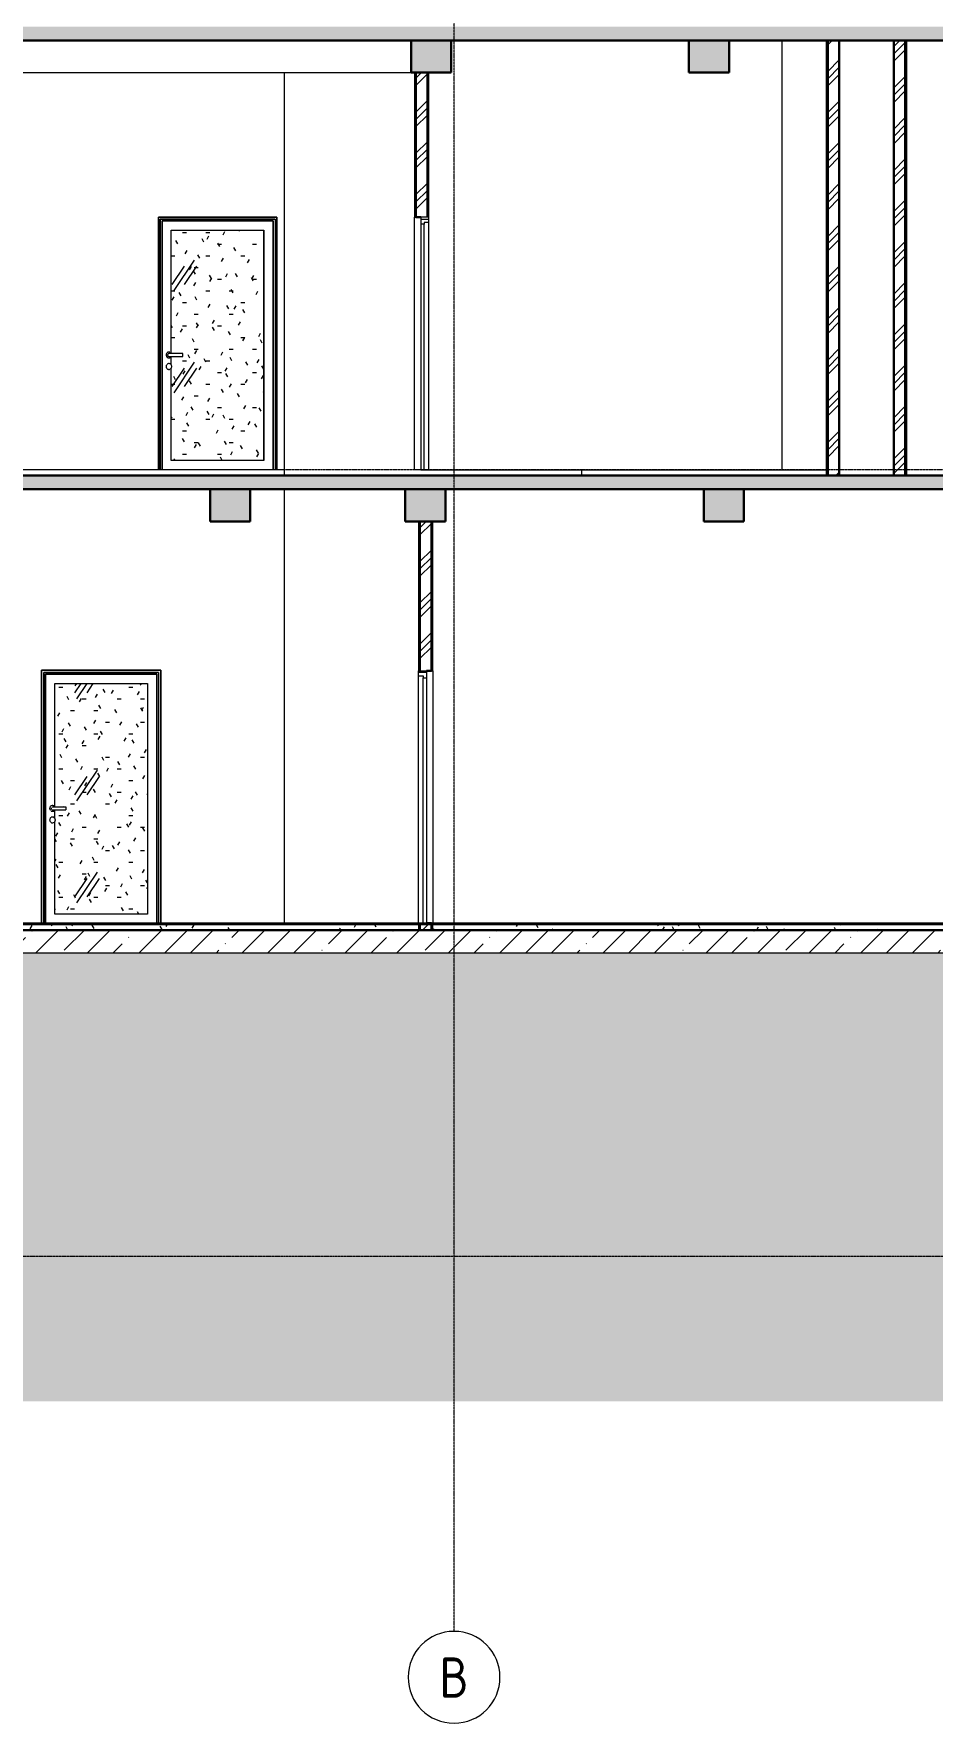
# Model space of a CAD drawing. Header units: millimetres. Extents: x -46915 to 9656, y -6969 to 19630.
# Drawn here: x -12267 to -4443, y -6969 to 7749 of the extents above; entities that cross this region are included whole.
import ezdxf

# ---------------------------------------------------------------- set-up
doc = ezdxf.new("R2010")
doc.units = ezdxf.units.MM
doc.linetypes.add('ADSK_Линия сетки', pattern=[25, 20, -2.5, 0, -2.5])
doc.linetypes.add('ADSK_Сверху', pattern=[4.5, 3, -1.5])
for name, color, linetype, lineweight in [('Двери', 7, 'Continuous', 9), ('Каркас', 7, 'Continuous', 9), ('Линии', 7, 'Continuous', 80), ('Оси', 7, 'Continuous', 9), ('Перекрытие', 7, 'Continuous', 9), ('Стены внутренние', 7, 'Continuous', 9), ('Стены несущие', 7, 'Continuous', 30), ('Стены отделка', 7, 'Continuous', 30), ('Стены штриховка', 7, 'Continuous', 9), ('Узлы', 7, 'Continuous', 9), ('Уровни', 7, 'Continuous', 9)]:
    doc.layers.add(name, color=color, linetype=linetype, lineweight=lineweight)
doc.styles.add('GOST Common_1', font='GOST_Common.ttf', dxfattribs={"width": 0.9, "height": 350})
pattern_1 = [(45, (-19354.99, -180), (-179.605, 179.605), []), (45, (-19291.49, -180), (0, 359.2102), []), (45, (-19418.49, -180), (0, 359.2102), [])]
pattern_2 = [(0, (-19354.99, -180), (406.4, 101.6), [33.528, -271.272, 33.528, -271.272, -1625.6]), (0, (-19354.99, -180), (406.4, 101.6), [-609.6, 33.528, -576.072, 33.528, -271.272, -711.2]), (0, (-19354.99, -180), (406.4, 101.6), [-1524, 33.528, -169.672, 33.528, -474.472]), (120, (-19202.59, -129.2), (-291.1882, 301.1527), [33.528, -271.272, 33.528, -271.272, -1625.6]), (120, (-19202.59, -129.2), (-291.1882, 301.1527), [-609.6, 33.528, -576.072, 33.528, -271.272, -711.2]), (120, (-19202.59, -129.2), (-291.1882, 301.1527), [-1524, 33.528, -169.672, 33.528, -474.472]), (240, (-19151.79, 74), (-115.2118, -402.7527), [33.528, -271.272, 33.528, -271.272, -1625.6]), (240, (-19151.79, 74), (-115.2118, -402.7527), [-609.6, 33.528, -576.072, 33.528, -271.272, -711.2]), (240, (-19151.79, 74), (-115.2118, -402.7527), [-1524, 33.528, -169.672, 33.528, -474.472])]
pattern_3 = [(45, (-19354.99, -180), (-117.8655, 117.8655), []), (45, (-19276.41, -180), (-117.8655, 117.8655), [])]

# ---------------------------------------------------------------- blocks, each defined once
blk = doc.blocks.new('ADSK_БалкаЖБ_Прямоугольная - 350х280мм-843200-Б')
at = {"layer": 'Каркас', "true_color": 0xc0c0c0}
blk.add_hatch(color=9, dxfattribs=at).paths.add_polyline_path([(-2562, 7410), (-2212, 7410), (-2212, 7690), (-2562, 7690)])
at = {"layer": 'Каркас', "lineweight": 30}
for p, q in [((-2212, 7690), (-2562, 7690)), ((-2562, 7690), (-2562, 7410)), ((-2212, 7410), (-2212, 7690)), ((-2562, 7410), (-2212, 7410))]:
    blk.add_line(p, q, dxfattribs=at)
blk = doc.blocks.new('ADSK_БалкаЖБ_Прямоугольная - 350х280мм-843461-Б')
at = {"layer": 'Каркас', "true_color": 0xc0c0c0}
blk.add_hatch(color=9, dxfattribs=at).paths.add_polyline_path([(-6082, 3500), (-6082, 3780), (-6432, 3780), (-6432, 3500)])
at = {"layer": 'Каркас', "lineweight": 30}
for p, q in [((-6082, 3780), (-6432, 3780)), ((-6432, 3780), (-6432, 3500)), ((-6082, 3500), (-6082, 3780)), ((-6432, 3500), (-6082, 3500))]:
    blk.add_line(p, q, dxfattribs=at)
blk = doc.blocks.new('AC_Дверь_Однопольная - Д-35п 1130х2200h-2937051-Б')
at = {"layer": 'Двери'}
for p, q in [((-8916, 2200), (-8846, 2200)), ((-8916, 2185), (-8916, 2200)), ((-8916, 2155), (-8916, 2185)), ((-8846, 2185), (-8916, 2185)), ((-8916, 2155), (-8876, 2155)), ((-8916, 0), (-8916, 2155)), ((-8876, 2155), (-8876, 2139)), ((-8876, 2139), (-8846, 2139)), ((-8876, 0), (-8876, 2139)), ((-8846, 2200), (-8846, 2185)), ((-8846, 2185), (-8846, 2139)), ((-8846, 2139), (-8846, 0)), ((-8876, 0), (-8916, 0)), ((-8846, 0), (-8876, 0))]:
    blk.add_line(p, q, dxfattribs=at)
blk = doc.blocks.new('AC_Дверь_Однопольная - Д-19п 1030х2200h-2926718-Б')
at = {"layer": 'Двери', "lineweight": 5}
h = blk.add_hatch(dxfattribs=at)
h.set_pattern_fill('FP_7', color=256, style=0, pattern_type=2)
h.set_pattern_definition([(0, (-19362.92, -180), (406.4, 101.6), [33.528, -271.272, 33.528, -271.272, -1625.598]), (0, (-19362.92, -180), (406.4, 101.6), [-609.599, 33.528, -576.071, 33.528, -271.272, -711.199]), (0, (-19362.92, -180), (406.4, 101.6), [-1523.998, 33.528, -169.672, 33.528, -474.472]), (120, (-19210.53, -129.2), (-291.1882, 301.1527), [33.528, -271.272, 33.528, -271.272, -1625.6]), (120, (-19210.53, -129.2), (-291.1882, 301.1527), [-609.6, 33.528, -576.072, 33.528, -271.272, -711.2]), (120, (-19210.53, -129.2), (-291.1882, 301.1527), [-1524, 33.528, -169.672, 33.528, -474.472]), (240, (-19159.72, 74), (-115.2118, -402.7527), [33.528, -271.272, 33.528, -271.272, -1625.6]), (240, (-19159.72, 74), (-115.2118, -402.7527), [-609.6, 33.528, -576.072, 33.528, -271.272, -711.2]), (240, (-19159.72, 74), (-115.2118, -402.7527), [-1524, 33.528, -169.672, 33.528, -474.472])])
h.paths.add_polyline_path([(-12084, 80), (-11276, 80), (-11276, 2089), (-12084, 2089), (-12084, 1015), (-12082, 1012), (-11984, 1012), (-11984, 988), (-12082, 988), (-12084, 985), (-12084, 915), (-12082, 913), (-12080, 906), (-12079, 900), (-12080, 894), (-12084, 882), (-12084, 182)])
h.paths.add_polyline_path([(-11984, 1010), (-11984, 1010), (-11969, 1010)])
h = blk.add_hatch(dxfattribs=at)
h.set_pattern_fill('FP_8', color=256, style=0, pattern_type=2)
h.set_pattern_definition([(236.31, (-18829.53, 442.3), (-888.998, -1778.001), [320.53, -2884.8]), (236.31, (-18811.74, 388.96), (-888.998, -1778.001), [192.32, -3013.014]), (236.31, (-18918.42, 388.96), (-888.998, -1778.001), [192.32, -3013.014])])
h.paths.add_polyline_path([(-12084, 80), (-11276, 80), (-11276, 2089), (-12084, 2089), (-12084, 1015), (-12082, 1012), (-11984, 1012), (-11984, 988), (-12082, 988), (-12084, 985), (-12084, 915), (-12082, 913), (-12080, 906), (-12079, 900), (-12080, 894), (-12084, 882), (-12084, 182)])
h.paths.add_polyline_path([(-11984, 1010), (-11984, 1010), (-11969, 1010)])
at = {"layer": 'Двери'}
for p, q in [((-11160, 2205), (-12200, 2205)), ((-12200, 2205), (-12200, 0)), ((-11180, 2185), (-12180, 2185)), ((-12180, 2185), (-12180, 0)), ((-12180, 0), (-12180, 2185)), ((-12180, 2185), (-11180, 2185)), ((-11196, 2169), (-12164, 2169)), ((-12164, 2169), (-12164, 0)), ((-12164, 2169), (-11196, 2169)), ((-12164, 0), (-12164, 2169)), ((-12084, 1015), (-12084, 2089)), ((-12084, 2089), (-11276, 2089)), ((-11276, 2089), (-11276, 80)), ((-11196, 0), (-11196, 2169)), ((-11196, 2169), (-11196, 0)), ((-11180, 2185), (-11180, 0)), ((-11180, 2185), (-11180, 0)), ((-11160, 0), (-11160, 2205)), ((-12084, 915), (-12084, 985)), ((-12084, 80), (-12084, 885)), ((-11276, 80), (-12084, 80))]:
    blk.add_line(p, q, dxfattribs=at)
at = {"layer": 'Двери', "linetype": 'ADSK_Сверху', "lineweight": 5}
for p, q in [((-12104, 1025), (-12104, 1025)), ((-12104, 1012), (-12104, 1012)), ((-12104, 1012), (-12104, 1012)), ((-12104, 988), (-12104, 988)), ((-12104, 988), (-12104, 988)), ((-12104, 975), (-12104, 975)), ((-12104, 925), (-12104, 925)), ((-11984, 1012), (-12084, 1012)), ((-12084, 988), (-11984, 988)), ((-12104, 875), (-12104, 875))]:
    blk.add_line(p, q, dxfattribs=at)
at = {"layer": 'Двери', "linetype": 'ADSK_Сверху', "lineweight": 5, "flags": 128}
for points in [[(-12084, 1012), (-12085, 1012), (-12086, 1012), (-12086, 1012), (-12087, 1012), (-12088, 1012), (-12089, 1012), (-12089, 1012), (-12090, 1012), (-12091, 1012), (-12092, 1012), (-12092, 1012), (-12093, 1012), (-12094, 1012), (-12095, 1012), (-12095, 1012), (-12096, 1012), (-12097, 1012), (-12097, 1012), (-12098, 1012), (-12098, 1012), (-12099, 1012), (-12099, 1012), (-12100, 1012), (-12100, 1012), (-12101, 1012), (-12101, 1012), (-12102, 1012), (-12102, 1012), (-12102, 1012), (-12103, 1012), (-12103, 1012), (-12103, 1012), (-12103, 1012), (-12104, 1012), (-12104, 1012), (-12104, 1012), (-12104, 1012), (-12104, 1012), (-12104, 1012)], [(-12104, 988), (-12104, 988), (-12104, 988), (-12104, 988), (-12104, 988), (-12104, 988), (-12103, 988), (-12103, 988), (-12103, 988), (-12103, 988), (-12102, 988), (-12102, 988), (-12102, 988), (-12101, 988), (-12101, 988), (-12100, 988), (-12100, 988), (-12100, 988), (-12099, 988), (-12098, 988), (-12098, 988), (-12097, 988), (-12097, 988), (-12096, 988), (-12095, 988), (-12095, 988), (-12094, 988), (-12093, 988), (-12093, 988), (-12092, 988), (-12091, 988), (-12090, 988), (-12090, 988), (-12089, 988), (-12088, 988), (-12087, 988), (-12087, 988), (-12086, 988), (-12085, 988), (-12084, 988), (-12084, 988)]]:
    blk.add_lwpolyline(points, dxfattribs=at)
at = {"layer": 'Двери', "linetype": 'ADSK_Сверху', "lineweight": 5}
for centre, major_axis, ratio, start_param, end_param in [((-12104, 1000), (0, 25), 0.999999, 5.235988, 7.853982), ((-12104, 1000), (0, 25), 0.999999, 1.570796, 4.18879), ((-12104, 900), (0, 25), 0.999999, 4.712389, 7.853982), ((-12104, 900), (0, 25), 0.999999, 1.570796, 4.712389), ((-12104, 1000), (0, 12), 0.999999, 1.047198, 1.570796), ((-12104, 1000), (0, 12), 0.999999, 1.570796, 2.094395), ((-12104, 1000), (0, 12), 0.999999, 0, 0.523599), ((-12104, 1000), (0, 12), 0.999999, 2.617994, 3.141593), ((-11984, 1000), (0, 12), 0.001412, 4.712389, 6.283185), ((-11984, 1000), (0, 12), 0.001412, 3.141593, 4.712389)]:
    blk.add_ellipse(centre, major_axis=major_axis, ratio=ratio, start_param=start_param, end_param=end_param, dxfattribs=at)
blk = doc.blocks.new('AC_Дверь_Однопольная - Д-35п 1130х2200h-2937054-Б')
at = {"layer": 'Двери'}
for p, q in [((-8827, 6150), (-8897, 6150)), ((-8897, 6150), (-8897, 6135)), ((-8897, 6135), (-8897, 6089)), ((-8897, 6135), (-8827, 6135)), ((-8867, 6089), (-8897, 6089)), ((-8897, 6089), (-8897, 3950)), ((-8827, 6105), (-8867, 6105)), ((-8867, 6105), (-8867, 6089)), ((-8867, 3950), (-8867, 6089)), ((-8827, 6135), (-8827, 6150)), ((-8827, 6105), (-8827, 6135)), ((-8827, 3950), (-8827, 6105)), ((-8897, 3950), (-8867, 3950)), ((-8867, 3950), (-8827, 3950))]:
    blk.add_line(p, q, dxfattribs=at)
blk = doc.blocks.new('AC_Дверь_Однопольная - Д-19п 1030х2200h-2934614-Б')
at = {"layer": 'Двери', "lineweight": 5}
h = blk.add_hatch(dxfattribs=at)
h.set_pattern_fill('FP_49', color=256, style=0, pattern_type=2)
h.set_pattern_definition([(0, (-19404.09, -180), (406.386, 101.6), [33.527, -271.262, 33.527, -271.262, -1625.543]), (0, (-19404.09, -180), (406.386, 101.6), [-609.578, 33.527, -576.052, 33.527, -271.262, -711.175]), (0, (-19404.09, -180), (406.386, 101.6), [-1523.946, 33.527, -169.666, 33.527, -474.455]), (119.999, (-19251.7, -129.2), (-291.1768, 301.1532), [33.528, -271.27, -1930.383]), (119.999, (-19251.7, -129.2), (-291.1768, 301.1532), [-304.797, 33.528, -271.27, -1625.586]), (119.999, (-19251.7, -129.2), (-291.1768, 301.1532), [-609.595, 33.528, -576.067, -1015.991]), (119.999, (-19251.7, -129.2), (-291.1768, 301.1532), [-1219.189, 33.528, -271.27, -711.194]), (119.999, (-19251.7, -129.2), (-291.1768, 301.1532), [-1523.987, 33.528, -169.671, -507.996]), (119.999, (-19251.7, -129.2), (-291.1768, 301.1532), [-1727.185, 33.528, -474.468]), (240.001, (-19200.9, 74), (-115.2074, -402.7532), [33.528, -271.27, 33.528, -1896.855]), (240.001, (-19200.9, 74), (-115.2074, -402.7532), [-338.325, -271.27, 33.528, -576.067, -1015.991]), (240.001, (-19200.9, 74), (-115.2074, -402.7532), [-1219.189, 33.528, -271.27, 33.528, -677.666]), (240.001, (-19200.9, 74), (-115.2074, -402.7532), [-1557.514, -169.671, 33.528, -474.468])])
h.paths.add_polyline_path([(-11070, 4030), (-10262, 4030), (-10262, 6039), (-11070, 6039), (-11070, 4964), (-11068, 4962), (-10970, 4962), (-10970, 4938), (-11068, 4938), (-11070, 4935), (-11070, 4865), (-11068, 4863), (-11066, 4856), (-11065, 4850), (-11066, 4844), (-11070, 4832), (-11070, 4531)])
h.paths.add_polyline_path([(-10970, 4947), (-10970, 4947), (-10870, 4947)])
h.paths.add_polyline_path([(-10970, 4953), (-10970, 4953), (-10269, 4953)])
h = blk.add_hatch(dxfattribs=at)
h.set_pattern_fill('FP_50', color=256, style=0, pattern_type=2)
h.set_pattern_definition([(236.311, (-18870.7, 442.3), (-888.965, -1778.0024), [320.53, -2884.77]), (236.311, (-18852.93, 388.96), (-888.965, -1778.0024), [192.32, -3012.98]), (236.311, (-18959.6, 388.96), (-888.965, -1778.0024), [192.32, -3012.98])])
h.paths.add_polyline_path([(-11070, 4030), (-10262, 4030), (-10262, 6039), (-11070, 6039), (-11070, 4964), (-11068, 4962), (-10970, 4962), (-10970, 4938), (-11068, 4938), (-11070, 4935), (-11070, 4865), (-11068, 4863), (-11066, 4856), (-11065, 4850), (-11066, 4844), (-11070, 4832), (-11070, 4531)])
h.paths.add_polyline_path([(-10970, 4947), (-10970, 4947), (-10870, 4947)])
h.paths.add_polyline_path([(-10970, 4953), (-10970, 4953), (-10269, 4953)])
at = {"layer": 'Двери'}
for p, q in [((-10151, 6150), (-11181, 6150)), ((-11181, 6150), (-11181, 3950)), ((-10166, 6135), (-11166, 6135)), ((-11166, 6135), (-11166, 3950)), ((-11166, 3950), (-11166, 6135)), ((-11166, 6135), (-10166, 6135)), ((-10182, 6119), (-11150, 6119)), ((-11150, 6119), (-11150, 3950)), ((-11150, 6119), (-10182, 6119)), ((-11150, 3950), (-11150, 6119)), ((-11070, 4965), (-11070, 6039)), ((-11070, 6039), (-10262, 6039)), ((-10262, 4030), (-10262, 6039)), ((-10262, 6039), (-10262, 4030)), ((-10182, 3950), (-10182, 6119)), ((-10182, 6119), (-10182, 3950)), ((-10166, 6135), (-10166, 3950)), ((-10166, 6135), (-10166, 3950)), ((-10151, 3950), (-10151, 6150)), ((-11070, 4865), (-11070, 4935)), ((-11070, 4030), (-11070, 4835)), ((-10262, 4030), (-11070, 4030))]:
    blk.add_line(p, q, dxfattribs=at)
at = {"layer": 'Двери', "linetype": 'ADSK_Сверху', "lineweight": 5}
for p, q in [((-11090, 4975), (-11091, 4975)), ((-11091, 4962), (-11091, 4962)), ((-11091, 4938), (-11091, 4938)), ((-11091, 4925), (-11090, 4925)), ((-11090, 4875), (-11091, 4875)), ((-11090, 4962), (-11090, 4962)), ((-11090, 4938), (-11090, 4938)), ((-10970, 4962), (-11070, 4962)), ((-11070, 4938), (-10970, 4938)), ((-11091, 4825), (-11090, 4825))]:
    blk.add_line(p, q, dxfattribs=at)
at = {"layer": 'Двери', "linetype": 'ADSK_Сверху', "lineweight": 5, "flags": 128}
for points in [[(-11070, 4962), (-11071, 4962), (-11071, 4962), (-11072, 4962), (-11073, 4962), (-11074, 4962), (-11075, 4962), (-11075, 4962), (-11076, 4962), (-11077, 4962), (-11078, 4962), (-11078, 4962), (-11079, 4962), (-11080, 4962), (-11080, 4962), (-11081, 4962), (-11082, 4962), (-11082, 4962), (-11083, 4962), (-11084, 4962), (-11084, 4962), (-11085, 4962), (-11085, 4962), (-11086, 4962), (-11086, 4962), (-11087, 4962), (-11087, 4962), (-11087, 4962), (-11088, 4962), (-11088, 4962), (-11089, 4962), (-11089, 4962), (-11089, 4962), (-11089, 4962), (-11089, 4962), (-11090, 4962), (-11090, 4962), (-11090, 4962), (-11090, 4962), (-11090, 4962), (-11090, 4962)], [(-11090, 4938), (-11090, 4938), (-11090, 4938), (-11090, 4938), (-11090, 4938), (-11089, 4938), (-11089, 4938), (-11089, 4938), (-11089, 4938), (-11089, 4938), (-11088, 4938), (-11088, 4938), (-11088, 4938), (-11087, 4938), (-11087, 4938), (-11086, 4938), (-11086, 4938), (-11085, 4938), (-11085, 4938), (-11084, 4938), (-11084, 4938), (-11083, 4938), (-11083, 4938), (-11082, 4938), (-11081, 4938), (-11081, 4938), (-11080, 4938), (-11079, 4938), (-11078, 4938), (-11078, 4938), (-11077, 4938), (-11076, 4938), (-11076, 4938), (-11075, 4938), (-11074, 4938), (-11073, 4938), (-11072, 4938), (-11072, 4938), (-11071, 4938), (-11070, 4938), (-11070, 4938)]]:
    blk.add_lwpolyline(points, dxfattribs=at)
at = {"layer": 'Двери', "linetype": 'ADSK_Сверху', "lineweight": 5}
for centre, major_axis, ratio, start_param, end_param in [((-11090, 4950), (0, 25), 0.999965, 5.235988, 7.853982), ((-11090, 4950), (0, 25), 0.999965, 1.570796, 4.18879), ((-11090, 4850), (0, 25), 0.999965, 4.712389, 7.853982), ((-11090, 4950), (0, 12), 0.999965, 0, 1.570796), ((-11090, 4950), (0, 12), 0.999965, 1.570796, 3.141593), ((-10970, 4950), (0, 12), 0.008399, 4.712389, 6.283185), ((-10970, 4950), (0, 12), 0.008399, 3.141593, 4.712389), ((-11090, 4850), (0, 25), 0.999965, 1.570796, 4.712389)]:
    blk.add_ellipse(centre, major_axis=major_axis, ratio=ratio, start_param=start_param, end_param=end_param, dxfattribs=at)
blk = doc.blocks.new('Ось сетки - Круг_Ø8 мм-6577-Б')
at = {"layer": 'Оси', "lineweight": 20}
for start, end in [(360, 180), (180, 360)]:
    blk.add_arc((-307, -6569), 400, start, end, dxfattribs=at)

msp = doc.modelspace()

# ---------------------------------------------------------------- hatches: boundary and pattern name
at = {"layer": 'Каркас', "true_color": 0xc0c0c0}
for points in [[(-8981, 7410), (-8631, 7410), (-8631, 7690), (-8981, 7690)], [(-10382, 3500), (-10382, 3780), (-10732, 3780), (-10732, 3500)], [(-9032, 3500), (-8682, 3500), (-8682, 3780), (-9032, 3780), (-9032, 3741)]]:
    msp.add_hatch(color=9, dxfattribs=at).paths.add_polyline_path(points)
at = {"layer": 'Перекрытие', "true_color": 0xc0c0c0}
for points in [[(-8003, 7690), (-530, 7690), (-530, 7810), (-12656, 7810), (-12656, 7690), (-9514, 7690)], [(-576, 3780), (-576, 3900), (-12638, 3900), (-12638, 3780), (-1960, 3780)]]:
    msp.add_hatch(color=9, dxfattribs=at).paths.add_polyline_path(points)
at = {"layer": 'Перекрытие', "lineweight": 5}
h = msp.add_hatch(dxfattribs=at)
h.set_pattern_fill('FP_4', color=256, style=0, pattern_type=2)
h.set_pattern_definition(pattern_3)
h.paths.add_polyline_path([(-8916, -9), (-8904, -9), (-8904, 0), (-12652, 0), (-12652, -9), (-8947, -9)])
h = msp.add_hatch(dxfattribs=at)
h.set_pattern_fill('FP_4', color=256, style=0, pattern_type=2)
h.set_pattern_definition(pattern_3)
h.paths.add_polyline_path([(-4144, -9), (-4144, 0), (-8904, 0), (-8904, -9), (-6492, -9)])
h = msp.add_hatch(dxfattribs=at)
h.set_pattern_fill('FP_9', color=256, style=0, pattern_type=2)
h.set_pattern_definition(pattern_2)
h.paths.add_polyline_path([(-12652, -60), (-8904, -60), (-8904, -15), (-12652, -15)])
h = msp.add_hatch(dxfattribs=at)
h.set_pattern_fill('FP_48', color=256, style=0, pattern_type=2)
h.set_pattern_definition([(45, (-19355, -180), (-224.5064, 224.5064), []), (45, (-19130.48, -180), (-224.5064, 224.5064), [396.875, -79.375, 3.353, -76.022])])
h.paths.add_polyline_path([(-1743, -260), (-676, -260), (-676, -60), (-12537, -60), (-12537, -260), (-3470, -260)])
h = msp.add_hatch(dxfattribs=at)
h.set_pattern_fill('FP_9', color=256, style=0, pattern_type=2)
h.set_pattern_definition(pattern_2)
h.paths.add_polyline_path([(-4144, -60), (-4144, -15), (-8904, -15), (-8904, -60), (-6492, -60)])
at = {"layer": 'Стены внутренние', "lineweight": 5}
h = msp.add_hatch(dxfattribs=at)
h.set_pattern_fill('FP_3', color=256, style=0, pattern_type=2)
h.set_pattern_definition(pattern_1)
h.paths.add_polyline_path([(-5352, 3900), (-5252, 3900), (-5252, 7690), (-5352, 7690), (-5352, 5322)])
h = msp.add_hatch(dxfattribs=at)
h.set_pattern_fill('FP_3', color=256, style=0, pattern_type=2)
h.set_pattern_definition(pattern_1)
h.paths.add_polyline_path([(-4677, 3900), (-4677, 7690), (-4777, 7690), (-4777, 3900)])
h = msp.add_hatch(dxfattribs=at)
h.set_pattern_fill('FP_3', color=256, style=0, pattern_type=2)
h.set_pattern_definition(pattern_1)
h.paths.add_polyline_path([(-8939, 6150), (-8839, 6150), (-8839, 7410), (-8939, 7410), (-8939, 6904)])
h = msp.add_hatch(dxfattribs=at)
h.set_pattern_fill('FP_3', color=256, style=0, pattern_type=2)
h.set_pattern_definition(pattern_1)
h.paths.add_polyline_path([(-8904, -60), (-8804, -60), (-8804, 0), (-8904, 0), (-8904, -15)])
h.paths.add_polyline_path([(-8846, 2200), (-8804, 2200), (-8804, 3500), (-8904, 3500), (-8904, 2200)])
at = {"layer": 'Узлы', "lineweight": 5}
h = msp.add_hatch(dxfattribs=at)
h.set_pattern_fill('FP_51', color=256, style=0, pattern_type=2)
h.set_pattern_definition([(0, (-19355, -180), (635, 635), [635, -635]), (0, (-19355, 58.1), (635, 635), [635, -635]), (0, (-19355, 296.25), (635, 635), [635, -635]), (90, (-19275.6, 375.6), (-635, 635), [635, -635]), (90, (-19037.5, 375.6), (-635, 635), [635, -635]), (90, (-18799.36, 375.6), (-635, 635), [635, -635])])
h.paths.add_polyline_path([(-45774, -4166), (-21036, -4166), (-21036, -634), (-35004, -860), (-45774, -748), (-45774, -3646)])
h.paths.add_polyline_path([(-20090, -4166), (-13048, -4166), (-13048, -2915), (-20266, -2915), (-20266, -4166)])
h.paths.add_polyline_path([(2573, -4166), (2573, -770), (1723, -781), (280, -719), (-150, -712), (-150, -4166), (-79, -4166)])
h.paths.add_polyline_path([(-700, -4166), (-660, -4166), (-660, -700), (-1743, -700), (-1743, -550), (-1643, -550), (-1643, -260), (-12538, -260), (-12538, -4166), (-3470, -4166)])

# ---------------------------------------------------------------- linework, layer by layer
at = {"layer": 'Каркас', "lineweight": 30}
for p, q in [((-8631, 7690), (-8981, 7690)), ((-8981, 7690), (-8981, 7410)), ((-8631, 7410), (-8631, 7690)), ((-8981, 7410), (-8631, 7410)), ((-10382, 3780), (-10732, 3780)), ((-10732, 3780), (-10732, 3500)), ((-10382, 3500), (-10382, 3780)), ((-8682, 3780), (-9032, 3780)), ((-9032, 3780), (-9032, 3500)), ((-8682, 3500), (-8682, 3780)), ((-10732, 3500), (-10382, 3500)), ((-9032, 3500), (-8682, 3500))]:
    msp.add_line(p, q, dxfattribs=at)
at = {"layer": 'Каркас'}
msp.add_line((-12532, 7410), (-8981, 7410), dxfattribs=at)
at = {"layer": 'Линии', "lineweight": 15}
msp.add_line((-1643, -260), (-12538, -260), dxfattribs=at)
at = {"layer": 'Оси', "linetype": 'ADSK_Линия сетки'}
msp.add_line((-8607, -6169), (-8607, 15900), dxfattribs=at)
at = {"layer": 'Перекрытие', "lineweight": 30}
for p, q in [((-12656, 7690), (-530, 7690)), ((-576, 3900), (-12532, 3900)), ((-12638, 3780), (-576, 3780)), ((-676, -60), (-12537, -60))]:
    msp.add_line(p, q, dxfattribs=at)
at = {"layer": 'Перекрытие', "lineweight": 15}
for p, q in [((-8916, 0), (-13617, 0)), ((-4144, 0), (-8804, 0)), ((-4144, -15), (-13617, -15))]:
    msp.add_line(p, q, dxfattribs=at)
at = {"layer": 'Перекрытие'}
msp.add_line((-4144, -9), (-13617, -9), dxfattribs=at)
at = {"layer": 'Стены внутренние'}
for p, q in [((-5751, 7690), (-5751, 3950)), ((-10087, 7410), (-10087, 3900)), ((-11181, 6150), (-10151, 6150)), ((-11181, 3950), (-11181, 6150)), ((-10151, 6150), (-10151, 3950)), ((-8951, 3950), (-8951, 6150)), ((-10087, 3950), (-12628, 3950)), ((-8897, 3950), (-8951, 3950)), ((-8827, 3950), (-5364, 3950)), ((-7496, 3950), (-7496, 3900)), ((-10087, 3780), (-10087, 0)), ((-12200, 2205), (-11160, 2205)), ((-12200, 0), (-12200, 2205)), ((-11160, 2205), (-11160, 0)), ((-8792, 2200), (-8792, 0))]:
    msp.add_line(p, q, dxfattribs=at)
at = {"layer": 'Стены несущие'}
for p, q in [((-5352, 3900), (-5352, 7690)), ((-5252, 3900), (-5252, 7690)), ((-4777, 7690), (-4777, 3900)), ((-4677, 7690), (-4677, 3900)), ((-8839, 7410), (-8939, 7410)), ((-8939, 7410), (-8939, 6150)), ((-8839, 7410), (-8839, 6150)), ((-8939, 6150), (-8897, 6150)), ((-8804, 3500), (-8904, 3500)), ((-8904, 3500), (-8904, 2200)), ((-8804, 3500), (-8804, 2200)), ((-8846, 2200), (-8804, 2200)), ((-8904, 0), (-8904, -60)), ((-8804, 0), (-8846, 0)), ((-8804, 0), (-8804, -60))]:
    msp.add_line(p, q, dxfattribs=at)
at = {"layer": 'Стены отделка', "lineweight": 5}
for p, q in [((-5364, 7690), (-5364, 3900)), ((-4665, 3900), (-4665, 7690)), ((-8939, 7410), (-8951, 7410)), ((-8951, 7410), (-8951, 6150)), ((-8827, 7410), (-8839, 7410)), ((-8827, 6150), (-8827, 7410)), ((-8951, 6150), (-8939, 6150)), ((-8904, 3500), (-8916, 3500)), ((-8916, 3500), (-8916, 2200)), ((-8792, 3500), (-8804, 3500)), ((-8792, 2200), (-8792, 3500)), ((-8804, 2200), (-8792, 2200)), ((-8916, 0), (-8916, -60)), ((-8792, -60), (-8792, 0))]:
    msp.add_line(p, q, dxfattribs=at)
at = {"layer": 'Стены штриховка'}
for p, q in [((-5362, 3900), (-5362, 7690)), ((-4667, 7690), (-4667, 3900)), ((-8949, 7410), (-8949, 6150)), ((-8829, 7410), (-8829, 6150)), ((-8914, 3500), (-8914, 2200)), ((-8794, 3500), (-8794, 2200)), ((-8914, 0), (-8914, -60)), ((-8794, 0), (-8794, -60))]:
    msp.add_line(p, q, dxfattribs=at)
at = {"layer": 'Уровни', "linetype": 'ADSK_Линия сетки', "lineweight": 20}
for p, q in [((5133, 3950), (-46915, 3950)), ((-46915, 0), (5133, 0)), ((-46915, -2900), (5133, -2900))]:
    msp.add_line(p, q, dxfattribs=at)

# ---------------------------------------------------------------- block references
at = {"layer": 'Двери'}
for name in ['AC_Дверь_Однопольная - Д-19п 1030х2200h-2934614-Б', 'AC_Дверь_Однопольная - Д-35п 1130х2200h-2937054-Б', 'AC_Дверь_Однопольная - Д-19п 1030х2200h-2926718-Б', 'AC_Дверь_Однопольная - Д-35п 1130х2200h-2937051-Б']:
    msp.add_blockref(name, (0, 0), dxfattribs=at)
at = {"layer": 'Каркас'}
for name, p in [('ADSK_БалкаЖБ_Прямоугольная - 350х280мм-843200-Б', (-4000, 0)), ('ADSK_БалкаЖБ_Прямоугольная - 350х280мм-843461-Б', (0, 0))]:
    msp.add_blockref(name, p, dxfattribs=at)
at = {"layer": 'Оси', "lineweight": 20}
msp.add_blockref('Ось сетки - Круг_Ø8 мм-6577-Б', (-8300, 0), dxfattribs=at)

# ---------------------------------------------------------------- texts
at = {"layer": 'Оси', "insert": (-8735, -6396), "char_height": 350, "width": 310.25, "attachment_point": 1, "style": 'GOST Common_1'}
msp.add_mtext('\\fGOST Common|b0|i0|c204|p34|;\\W.9;В', dxfattribs=at)

doc.saveas('drawing.dxf')
